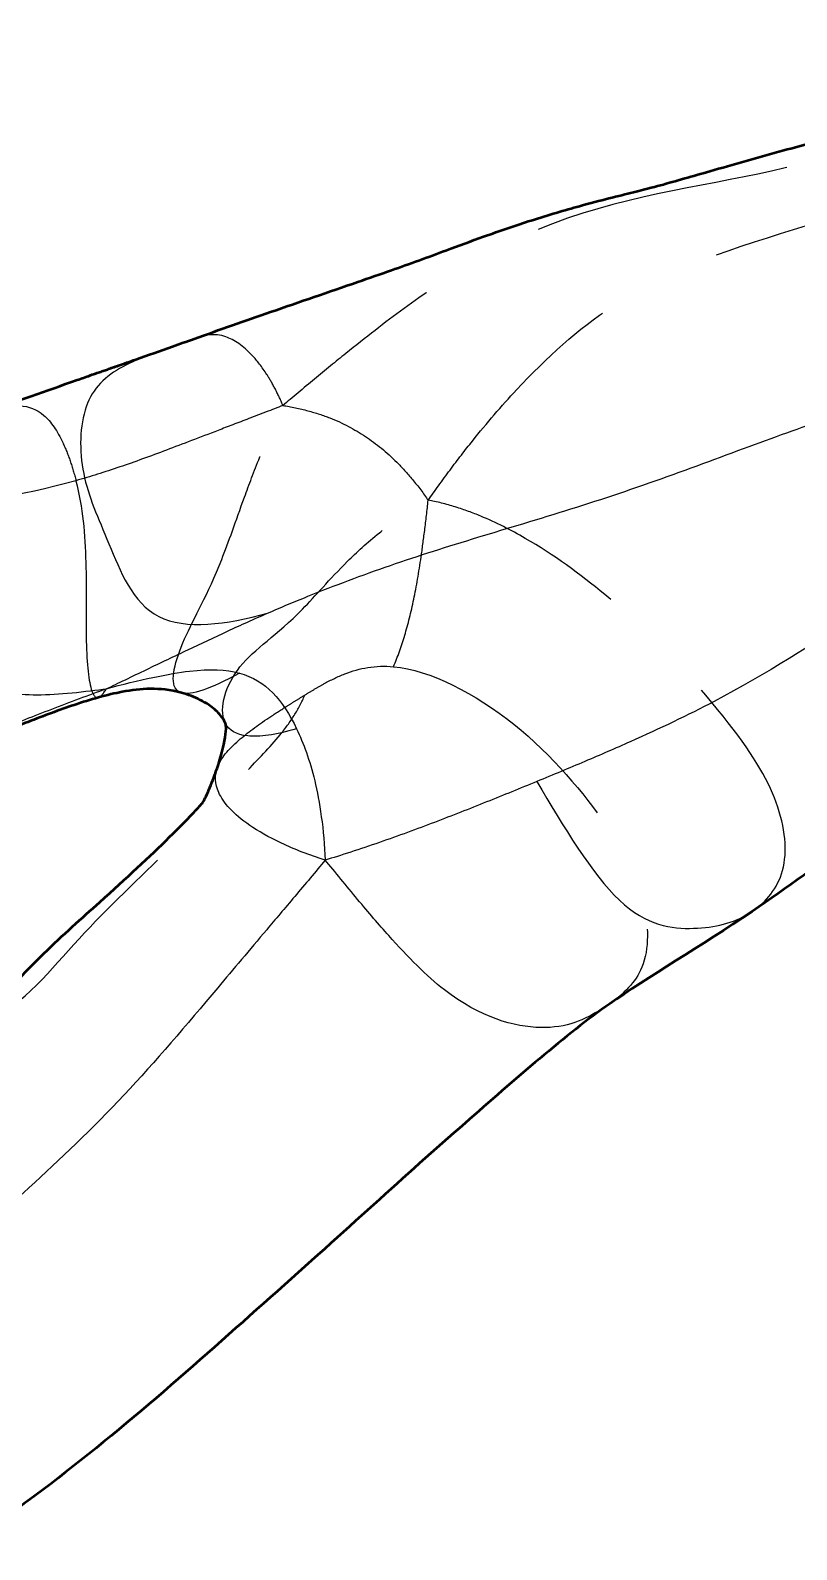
# Model space of a CAD drawing. Header units: millimetres. Extents: x 0 to 420, y 0 to 297.
# Drawn here: x 115.97 to 123.08, y 234.11 to 248.19 of the extents above; entities that cross this region are included whole.
import ezdxf

# ---------------------------------------------------------------- set-up
doc = ezdxf.new("R2010")
doc.units = ezdxf.units.MM
doc.header["$LTSCALE"] = 0.75
doc.linetypes.add('HIDDEN2', pattern=[4.7625, 3.175, -1.5875])
for name, color, linetype, lineweight in [('Hidden', 7, 'HIDDEN2', 25), ('Hidden Narrow', 7, 'HIDDEN2', 25), ('Visible', 7, 'Continuous', 50), ('Visible Narrow', 7, 'Continuous', 25)]:
    doc.layers.add(name, color=color, linetype=linetype, lineweight=lineweight)

msp = doc.modelspace()

# ---------------------------------------------------------------- linework, layer by layer
at = {"layer": 'Hidden'}
msp.add_open_spline([(117.5688, 241.0304), (117.5757, 241.0382), (117.5792, 241.0423), (117.5792, 241.0423), (117.5784, 241.0414), (117.5724, 241.0338), (117.5633, 241.0211), (117.5633, 241.0211)], degree=3, knots=[2.41962522, 2.41962522, 2.41962522, 2.41962522, 2.49222067, 2.49222067, 2.52593994, 2.52593994, 2.64873612, 2.64873612, 2.64873612, 2.64873612], dxfattribs=at)
at = {"layer": 'Hidden Narrow'}
for points, knots in [([(126.2962, 248.1896), (126.0698, 248.0231), (125.6035, 247.6858), (124.5855, 247.3875), (122.801, 246.8087), (120.8943, 246.5753), (119.6145, 245.7594), (119.0781, 245.3416), (118.8036, 245.1204), (118.7073, 245.0416), (118.5049, 244.8738), (118.3988, 244.7848), (118.3128, 244.7127)], [0.0402599, 0.0402599, 0.0402599, 0.0402599, 1, 2, 3, 4, 4.5, 4.75, 4.75, 4.875, 4.875, 5, 5, 5, 5]), ([(119.6596, 243.8341), (119.717, 243.9173), (119.7907, 244.019), (119.9335, 244.2103), (120.0028, 244.3), (120.2038, 244.5508), (120.6092, 245.0228), (121.6435, 245.957), (123.3286, 246.3907), (125.0835, 247.0711), (125.9632, 247.0986), (126.5229, 247.5432), (126.7932, 247.7645)], [-5, -5, -5, -5, -4.875, -4.875, -4.75, -4.75, -4.5, -4, -3, -2, -1, -0.0643107, -0.0643107, -0.0643107, -0.0643107]), ([(118.3128, 244.7127), (118.2911, 244.7674), (118.2639, 244.8232), (118.2121, 244.9214), (118.1876, 244.964), (118.1184, 245.0717), (117.9849, 245.2403), (117.7451, 245.3989), (117.5886, 245.3664), (117.4895, 245.3313)], [-8, -8, -8, -8, -7.875, -7.875, -7.75, -7.75, -7.5, -7, -6.3105245, -6.3105245, -6.3105245, -6.3105245]), ([(115.6343, 244.6784), (115.7981, 244.7246), (116.0459, 244.7428), (116.2228, 244.4744), (116.2978, 244.3153), (116.3205, 244.2581), (116.3613, 244.1393), (116.3794, 244.0777), (116.3949, 244.0157)], [0, 0, 0, 0, 1, 1.5, 1.5, 1.75, 1.75, 2, 2, 2, 2]), ([(117.3738, 242.0499), (117.3533, 242.0556), (117.251, 242.1187), (117.3657, 242.5409), (117.6791, 243.0648), (117.9079, 243.7341), (118.044, 244.0993), (118.1267, 244.3038), (118.1588, 244.3791), (118.2319, 244.5444), (118.273, 244.6342), (118.3128, 244.7127)], [0.812134, 0.812134, 0.812134, 0.812134, 1, 2, 3, 3.5, 3.75, 3.75, 3.875, 3.875, 4, 4, 4, 4]), ([(118.3128, 244.7127), (118.3876, 244.7025), (118.4696, 244.6842), (118.6194, 244.6439), (118.6872, 244.6218), (118.8693, 244.5498), (119.0841, 244.4353), (119.2747, 244.2803), (119.4158, 244.1402), (119.4645, 244.0864), (119.5656, 243.9649), (119.6178, 243.8972), (119.6596, 243.8341)], [-1, -1, -1, -1, -0.875, -0.875, -0.75, -0.75, -0.5, -0.25, -0.25, -0.125, -0.125, 0, 0, 0, 0]), ([(116.3949, 244.0157), (116.4569, 243.768), (116.5009, 243.2623), (116.4777, 242.4785), (116.5206, 242.0693), (116.5744, 242.004), (116.5983, 242.0051), (116.6005, 242.0054), (116.6027, 242.0061)], [-4, -4, -4, -4, -3, -2, -1, -0.5, -0.5, -0.4512114, -0.4512114, -0.4512114, -0.4512114]), ([(117.7748, 241.7784), (117.717, 241.909), (117.8504, 242.3422), (118.3581, 242.6422), (118.8066, 243.1763), (119.0922, 243.441), (119.2669, 243.5804), (119.3347, 243.6298), (119.4894, 243.7345), (119.5763, 243.7898), (119.6596, 243.8341)], [1.0274401, 1.0274401, 1.0274401, 1.0274401, 2, 3, 3.5, 3.75, 3.75, 3.875, 3.875, 4, 4, 4, 4]), ([(122.6623, 240.0235), (122.7919, 240.111), (123.014, 240.3744), (122.9476, 241.0243), (122.51, 241.7425), (121.5605, 242.7925), (120.6994, 243.4184), (120.2922, 243.6271), (120.0742, 243.7178), (119.9957, 243.746), (119.827, 243.7983), (119.7369, 243.8225), (119.6596, 243.8341)], [3.0739628, 3.0739628, 3.0739628, 3.0739628, 4, 5, 6, 7, 7.5, 7.75, 7.75, 7.875, 7.875, 8, 8, 8, 8]), ([(118.5153, 242.0285), (118.5445, 242.0464), (118.5741, 242.0644), (118.634, 242.1), (118.6644, 242.1176), (118.7572, 242.1685), (118.9494, 242.2628), (119.1703, 242.3079), (119.3386, 242.292)], [-9, -9, -9, -9, -8.875, -8.875, -8.75, -8.75, -8.5, -8, -8, -8, -8]), ([(119.3386, 242.292), (119.6753, 242.2602), (120.5167, 241.829), (121.4035, 240.7546), (121.6971, 240.1193), (121.7162, 239.4914), (121.4698, 239.2571), (121.3432, 239.1684)], [-8, -8, -8, -8, -7, -6, -5, -4, -3.1639976, -3.1639976, -3.1639976, -3.1639976]), ([(117.7023, 241.3494), (117.7335, 241.4423), (117.8754, 241.6), (118.126, 241.7833), (118.288, 241.8874), (118.3715, 241.9399), (118.3998, 241.9574), (118.457, 241.9928), (118.486, 242.0106), (118.5153, 242.0285)], [1.425463, 1.425463, 1.425463, 1.425463, 2, 2.5, 2.75, 2.75, 2.875, 2.875, 3, 3, 3, 3])]:
    msp.add_open_spline(points, degree=3, knots=knots, dxfattribs=at)
at = {"layer": 'Hidden Narrow', "extrusion": (1.43703e-11, -3.95475e-11, -1)}
msp.add_open_spline([(118.3128, 244.7127), (118.2134, 244.6743), (118.1011, 244.6313), (117.8939, 244.5519), (117.799, 244.5154), (117.5402, 244.4157), (117.3834, 244.3555), (117.0828, 244.2428), (116.9389, 244.1904), (116.6606, 244.0953), (116.5262, 244.0526), (116.3949, 244.0157)], degree=3, knots=[-1, -1, -1, -1, -0.875, -0.875, -0.75, -0.75, -0.5, -0.5, -0.25, -0.25, 0, 0, 0, 0], dxfattribs=at)
at = {"layer": 'Hidden Narrow'}
msp.add_open_spline([(116.3949, 244.0157), (115.8696, 243.8682), (114.9176, 243.7589), (113.5062, 243.293), (112.2568, 242.9437), (110.9605, 242.4265), (109.5313, 241.9037), (108.2382, 241.4316), (107.1563, 240.8214), (106.6147, 240.3636), (106.5014, 240.1242)], degree=3, dxfattribs=at)
at = {"layer": 'Hidden Narrow', "extrusion": (-3.824e-12, 1.0908e-12, -1)}
msp.add_open_spline([(119.3386, 242.292), (119.3769, 242.3826), (119.4113, 242.479), (119.4734, 242.6865), (119.5011, 242.7975), (119.5511, 243.0367), (119.5733, 243.1649), (119.6051, 243.3833), (119.616, 243.4648), (119.6384, 243.6449), (119.6499, 243.7436), (119.6596, 243.8341)], degree=3, knots=[0, 0, 0, 0, 0.25, 0.25, 0.5, 0.5, 0.75, 0.75, 0.875, 0.875, 1, 1, 1, 1], dxfattribs=at)
at = {"layer": 'Hidden Narrow', "extrusion": (1.6169e-12, -1.6228e-12, -1)}
msp.add_open_spline([(115.394, 238.9186), (115.4228, 238.9293), (115.8624, 239.1051), (116.3411, 239.7266), (117.2302, 240.5662), (117.8593, 241.202), (118.1917, 241.544), (118.3346, 241.7195), (118.3783, 241.7788), (118.4553, 241.9006), (118.4885, 241.9632), (118.5153, 242.0285)], degree=3, knots=[-4.0682928, -4.0682928, -4.0682928, -4.0682928, -4, -3, -2, -1, -0.5, -0.5, -0.25, -0.25, 0, 0, 0, 0], dxfattribs=at)
at = {"layer": 'Visible'}
for points, knots in [([(117.4895, 245.3313), (117.7253, 245.4149), (117.9631, 245.4984), (118.4673, 245.6733), (118.7379, 245.7657), (119.1126, 245.895), (119.2178, 245.9314), (119.4061, 245.9977), (119.488, 246.0269), (119.6557, 246.0879), (119.7405, 246.1193), (119.9414, 246.1935), (120.0591, 246.2371), (120.3262, 246.3329), (120.4751, 246.3838), (120.7747, 246.4797), (120.9255, 246.5238), (121.2564, 246.6148), (121.4296, 246.6573), (121.7027, 246.7253), (121.7675, 246.7421), (121.8782, 246.7731), (121.9518, 246.7941), (122.1097, 246.8393), (122.1884, 246.8618), (122.4863, 246.9464), (122.7212, 247.0123), (123.1315, 247.1271), (123.3087, 247.1767), (123.5734, 247.2519), (123.6657, 247.2783), (123.7509, 247.3031)], [0, 0, 0, 0, 0.300955, 0.300955, 0.6435735, 0.6435735, 0.7773066, 0.7773066, 0.8908213, 0.8908213, 0.9984942, 0.9984942, 1.1477964, 1.1477964, 1.3479875, 1.3479875, 1.5795156, 1.5795156, 1.904453, 1.904453, 2.2515681, 2.2515681, 2.4296357, 2.4296357, 2.5732386, 2.5732386, 2.9572508, 2.9572508, 3.2448473, 3.2448473, 3.3967366, 3.3967366, 3.3967366, 3.3967366]), ([(126.7855, 243.4912), (126.7686, 243.4716), (126.7517, 243.4523), (126.4782, 243.1408), (126.2392, 242.9077), (125.5657, 242.2766), (125.0546, 241.8513), (123.8765, 240.9129), (123.3179, 240.4662), (122.6623, 240.0235)], [0.9970228, 0.9970228, 0.9970228, 0.9970228, 1.0383691, 1.0383691, 1.6685666, 1.6685666, 2.7234984, 2.7234984, 4.057877, 4.057877, 4.057877, 4.057877]), ([(117.3738, 242.0499), (117.2701, 242.0785), (117.1714, 242.0872), (116.9955, 242.0851), (116.9128, 242.0748), (116.7582, 242.0458), (116.6842, 242.0286), (116.6027, 242.0061)], [0, 0, 0, 0, 0.16321244, 0.16321244, 0.33391553, 0.33391553, 0.45512286, 0.45512286, 0.45512286, 0.45512286]), ([(117.7748, 241.7784), (117.7681, 241.7935), (117.753, 241.8201), (117.7014, 241.8784), (117.6667, 241.9094), (117.578, 241.9695), (117.5215, 241.9985), (117.4331, 242.0321), (117.4035, 242.0417), (117.3738, 242.0499)], [0, 0, 0, 0, 0.09492977, 0.09492977, 0.18088027, 0.18088027, 0.27725301, 0.27725301, 0.32386311, 0.32386311, 0.32386311, 0.32386311]), ([(115.3823, 238.9104), (115.3823, 238.9104), (115.3883, 238.9141), (115.4267, 238.9436), (115.4772, 238.9873), (115.5911, 239.1016), (115.6525, 239.1677), (115.8311, 239.3622), (115.9655, 239.5056), (116.2729, 239.8041), (116.4501, 239.9623), (116.8651, 240.334), (117.0778, 240.5307), (117.3416, 240.7916), (117.415, 240.8662), (117.5145, 240.9706), (117.5497, 241.0088), (117.5675, 241.0289), (117.5682, 241.0297), (117.5688, 241.0304)], [0.2295766, 0.2295766, 0.2295766, 0.2295766, 0.3393417, 0.3393417, 0.5357288, 0.5357288, 0.7089173, 0.7089173, 1.005429, 1.005429, 1.4004604, 1.4004604, 1.9955047, 1.9955047, 2.2483482, 2.2483482, 2.4128793, 2.4128793, 2.4196252, 2.4196252, 2.4196252, 2.4196252]), ([(121.3432, 239.1684), (120.9423, 238.8873), (120.4559, 238.4588), (119.4369, 237.5673), (118.9034, 237.0758), (117.522, 235.8449), (116.7721, 235.1723), (115.7795, 234.4334), (115.5356, 234.2648), (115.281, 234.1083)], [0, 0, 0, 0, 1.1182575, 1.1182575, 2.5070704, 2.5070704, 3.8316798, 3.8316798, 4.2458613, 4.2458613, 4.2458613, 4.2458613])]:
    msp.add_open_spline(points, degree=3, knots=knots, dxfattribs=at)
at = {"layer": 'Visible', "extrusion": (-2.14493e-11, 6.05431e-11, -1)}
msp.add_open_spline([(115.5549, 244.6534), (115.838, 244.7513), (116.116, 244.8486), (116.4457, 244.9637), (116.4846, 244.9772), (116.5535, 245.0012), (116.5835, 245.0117), (116.6278, 245.0271), (116.6424, 245.0322), (116.6707, 245.042), (116.6847, 245.0469), (116.7106, 245.0559), (116.7227, 245.0601), (116.744, 245.0676), (116.7535, 245.0709), (116.7702, 245.0767), (116.7793, 245.0799), (116.8357, 245.0997), (116.8939, 245.1201), (117.0595, 245.1785), (117.1738, 245.219), (117.3549, 245.2835), (117.4221, 245.3074), (117.4895, 245.3313)], degree=3, knots=[0, 0, 0, 0, 0.38709684, 0.38709684, 0.43818084, 0.43818084, 0.47615767, 0.47615767, 0.49454005, 0.49454005, 0.51299491, 0.51299491, 0.53148407, 0.53148407, 0.54990868, 0.54990868, 0.56832383, 0.56832383, 0.6436275, 0.6436275, 0.79087134, 0.79087134, 0.87678957, 0.87678957, 0.87678957, 0.87678957], dxfattribs=at)
at = {"layer": 'Visible', "extrusion": (-7.439e-13, 1.7778e-12, -1)}
msp.add_open_spline([(116.6027, 242.0061), (116.5302, 241.986), (116.456, 241.9628), (116.3106, 241.9138), (116.2385, 241.8882), (116.0943, 241.8351), (116.021, 241.8072), (115.7886, 241.7171), (115.6307, 241.6535), (115.1286, 241.4498), (114.7834, 241.3126), (113.9978, 241.0027), (113.5882, 240.8287), (112.6811, 240.3875), (112.1399, 240.1335), (110.8558, 239.6243), (110.086, 239.2791), (108.8787, 238.9505), (108.491, 238.8534), (107.8746, 238.6116), (107.655, 238.5152), (107.3302, 238.3793), (107.2291, 238.3387), (107.1251, 238.2962), (107.0975, 238.2847), (107.0694, 238.2728), (107.0632, 238.27), (107.0632, 238.27)], degree=3, knots=[0, 0, 0, 0, 0.1078181, 0.1078181, 0.1991639, 0.1991639, 0.2927703, 0.2927703, 0.4989516, 0.4989516, 0.9582342, 0.9582342, 1.6193207, 1.6193207, 2.4204933, 2.4204933, 3.5771246, 3.5771246, 4.2384948, 4.2384948, 4.6086593, 4.6086593, 4.772925, 4.772925, 4.8538583, 4.8538583, 4.9114096, 4.9114096, 4.9114096, 4.9114096], dxfattribs=at)
at = {"layer": 'Visible', "extrusion": (-2.36604e-11, 5.0576e-12, -1)}
msp.add_open_spline([(117.7023, 241.3494), (117.7351, 241.4472), (117.765, 241.5526), (117.785, 241.6784), (117.7866, 241.7129), (117.7844, 241.7527), (117.7836, 241.7585), (117.7748, 241.7784)], degree=3, knots=[0, 0, 0, 0, 0.22701634, 0.22701634, 0.34603918, 0.34603918, 0.47051332, 0.47051332, 0.47051332, 0.47051332], dxfattribs=at)
at = {"layer": 'Visible', "extrusion": (-4.4809e-11, 1.89724e-11, -1)}
msp.add_open_spline([(117.5633, 241.0211), (117.5633, 241.0211), (117.5634, 241.0213), (117.5661, 241.0255), (117.5859, 241.0588), (117.6324, 241.1602), (117.6578, 241.2227), (117.689, 241.3103), (117.6957, 241.3296), (117.7023, 241.3494)], degree=3, knots=[2.64873612, 2.64873612, 2.64873612, 2.64873612, 2.66405718, 2.66405718, 2.85187387, 2.85187387, 3.01972641, 3.01972641, 3.06560455, 3.06560455, 3.06560455, 3.06560455], dxfattribs=at)
at = {"layer": 'Visible'}
msp.add_open_spline([(122.6623, 240.0235), (122.1942, 239.7074), (121.6848, 239.4079), (121.3432, 239.1684)], degree=3, dxfattribs=at)
at = {"layer": 'Visible Narrow'}
for points, knots in [([(117.4895, 245.3313), (117.4448, 245.3154), (117.2492, 245.2346), (116.7862, 245.0988), (116.4335, 244.7618), (116.4184, 244.0618), (116.689, 243.4828), (117.0299, 242.582), (117.789, 242.6815), (118.1703, 242.788)], [-6.3105245, -6.3105245, -6.3105245, -6.3105245, -6, -5, -4, -3, -2, -1, 0, 0, 0, 0]), ([(118.1703, 242.788), (118.2321, 242.8148), (118.2941, 242.8413), (118.4183, 242.8933), (118.4805, 242.9189), (118.6681, 242.9946), (119.0462, 243.1413), (119.9593, 243.4566), (121.4116, 243.8581), (123.2457, 244.5798), (124.1943, 244.8401), (124.6876, 244.941), (124.8569, 244.9733)], [-5, -5, -5, -5, -4.875, -4.875, -4.75, -4.75, -4.5, -4, -3, -2, -1, -0.4550387, -0.4550387, -0.4550387, -0.4550387]), ([(115.5549, 244.6534), (115.4184, 244.6062), (115.1253, 244.4587), (114.7673, 244.2326), (114.6711, 243.4888), (115.0274, 242.9081), (115.2792, 242.1037), (115.8317, 242.0306), (116.1364, 242.0324), (116.2441, 242.0383), (116.4717, 242.0609), (116.5917, 242.0775), (116.6754, 242.0871)], [-5.8381724, -5.8381724, -5.8381724, -5.8381724, -5, -4, -3, -2, -1, -0.5, -0.5, -0.25, -0.25, 0, 0, 0, 0]), ([(125.8305, 244.0555), (125.8165, 244.0509), (125.5091, 243.9467), (124.9257, 243.6059), (123.6569, 242.7827), (122.5852, 242.0878), (121.6776, 241.657), (121.2553, 241.4742), (121.0386, 241.3822), (120.9654, 241.3515), (120.8172, 241.2897), (120.7422, 241.2586), (120.6663, 241.2273)], [0.9524718, 0.9524718, 0.9524718, 0.9524718, 1, 2, 3, 4, 4.5, 4.75, 4.75, 4.875, 4.875, 5, 5, 5, 5]), ([(116.6754, 242.0871), (116.7813, 242.1368), (116.9181, 242.2026), (117.1822, 242.3294), (117.3096, 242.3903), (117.5551, 242.5073), (117.6778, 242.5653), (117.8621, 242.6503), (117.9237, 242.6784), (118.0468, 242.7338), (118.1085, 242.7611), (118.1703, 242.788)], [0, 0, 0, 0, 0.25, 0.25, 0.5, 0.5, 0.75, 0.75, 0.875, 0.875, 1, 1, 1, 1]), ([(116.6754, 242.0871), (116.8246, 242.1275), (116.9752, 242.1641), (117.2392, 242.2201), (117.3528, 242.2395), (117.638, 242.272), (117.7853, 242.2666), (117.9093, 242.2327)], [-3, -3, -3, -3, -2.75, -2.75, -2.5, -2.5, -2, -2, -2, -2]), ([(106.546, 237.9755), (106.5648, 237.9984), (106.5939, 238.0229), (106.652, 238.0672), (106.6811, 238.087), (106.7685, 238.1395), (106.9531, 238.2306), (107.4553, 238.424), (108.412, 238.8681), (109.6541, 239.1227), (110.931, 239.6763), (112.2003, 240.1581), (113.4816, 240.8277), (114.6424, 241.2694), (115.4245, 241.6005), (115.8491, 241.7738), (116.0035, 241.8349), (116.3378, 241.9637), (116.5178, 242.0314), (116.6754, 242.0871)], [-8, -8, -8, -8, -7.875, -7.875, -7.75, -7.75, -7.5, -7, -6, -5, -4, -3, -2, -1, -0.5, -0.5, -0.25, -0.25, 0, 0, 0, 0]), ([(118.4402, 241.7158), (118.3416, 241.6869), (118.2552, 241.6676), (118.1049, 241.6463), (118.0409, 241.6442), (117.8798, 241.661), (117.8097, 241.7051), (117.7764, 241.7747), (117.7748, 241.7784)], [0, 0, 0, 0, 0.25, 0.25, 0.5, 0.5, 1, 1.0274401, 1.0274401, 1.0274401, 1.0274401]), ([(120.6663, 241.2273), (120.9126, 240.8125), (121.4492, 239.9183), (122.1539, 239.8313), (122.4995, 239.9186), (122.6519, 240.0165), (122.6623, 240.0235)], [0, 0, 0, 0, 1, 2, 3, 3.0739628, 3.0739628, 3.0739628, 3.0739628]), ([(118.7041, 240.5001), (118.6181, 240.3934), (118.5172, 240.2739), (118.3293, 240.0516), (118.2425, 239.9487), (118.003, 239.6649), (117.5573, 239.1353), (116.8524, 238.3), (115.937, 237.4333), (115.2875, 236.861), (114.7007, 236.6392), (114.3437, 236.5428), (114.2058, 236.5119), (113.9704, 236.4673), (113.8873, 236.4528), (113.7197, 236.4264), (113.6353, 236.4147), (113.5545, 236.4054)], [0, 0, 0, 0, 0.25, 0.25, 0.5, 0.5, 1, 2, 3, 4, 4.5, 4.5, 4.75, 4.75, 4.875, 4.875, 5, 5, 5, 5]), ([(121.3432, 239.1684), (121.3184, 239.151), (121.1384, 239.0324), (120.7799, 238.8642), (120.0629, 239.0607), (119.558, 239.5123), (119.3833, 239.699), (119.2038, 239.9006), (119.1078, 240.0124), (118.9031, 240.258), (118.7945, 240.3918), (118.7041, 240.5001)], [-3.1639976, -3.1639976, -3.1639976, -3.1639976, -3, -2, -1, -0.75, -0.5, -0.5, -0.25, -0.25, 0, 0, 0, 0])]:
    msp.add_open_spline(points, degree=3, knots=knots, dxfattribs=at)
at = {"layer": 'Visible Narrow', "extrusion": (-4.749e-13, 3.878e-12, -1)}
msp.add_open_spline([(117.9093, 242.2327), (117.6338, 242.0817), (117.4628, 242.0254), (117.3738, 242.0499)], degree=3, dxfattribs=at)
at = {"layer": 'Visible Narrow'}
msp.add_open_spline([(117.9093, 242.2327), (118.1573, 242.165), (118.3123, 241.9835), (118.4402, 241.7158)], degree=3, dxfattribs=at)
at = {"layer": 'Visible Narrow', "extrusion": (1.31801e-11, -1.7438e-11, -1)}
msp.add_open_spline([(116.6027, 242.0061), (116.6119, 242.0086), (116.622, 242.0156), (116.6399, 242.0341), (116.6471, 242.0429), (116.6614, 242.0632), (116.6686, 242.0747), (116.6754, 242.0871)], degree=3, knots=[-0.45121137, -0.45121137, -0.45121137, -0.45121137, -0.25, -0.25, -0.125, -0.125, 0, 0, 0, 0], dxfattribs=at)
at = {"layer": 'Visible Narrow', "extrusion": (3.2825e-12, 1.0867e-12, -1)}
msp.add_open_spline([(118.4402, 241.7158), (118.5042, 241.5819), (118.5614, 241.4264), (118.631, 241.1394), (118.6514, 241.0283), (118.6867, 240.7751), (118.7015, 240.633), (118.7041, 240.5001)], degree=3, knots=[-1, -1, -1, -1, -0.5, -0.5, -0.25, -0.25, 0, 0, 0, 0], dxfattribs=at)
at = {"layer": 'Visible Narrow', "extrusion": (-1.5681e-12, -2.0591e-12, -1)}
msp.add_open_spline([(118.7041, 240.5001), (118.5606, 240.5424), (118.4192, 240.6001), (118.1799, 240.7125), (118.082, 240.7672), (117.8535, 240.927), (117.6823, 241.1207), (117.6792, 241.2806), (117.7023, 241.3494)], degree=3, knots=[0, 0, 0, 0, 0.25, 0.25, 0.5, 0.5, 1, 1.425463, 1.425463, 1.425463, 1.425463], dxfattribs=at)
at = {"layer": 'Visible Narrow', "extrusion": (5.8715e-12, -1.58423e-11, -1)}
msp.add_open_spline([(120.6663, 241.2273), (120.5904, 241.196), (120.5135, 241.1645), (120.3582, 241.1012), (120.2798, 241.0695), (120.0423, 240.9744), (119.8811, 240.9111), (119.5549, 240.7867), (119.3847, 240.7247), (119.0302, 240.6014), (118.846, 240.5399), (118.7041, 240.5001)], degree=3, knots=[-1, -1, -1, -1, -0.875, -0.875, -0.75, -0.75, -0.5, -0.5, -0.25, -0.25, 0, 0, 0, 0], dxfattribs=at)

doc.saveas('drawing.dxf')
